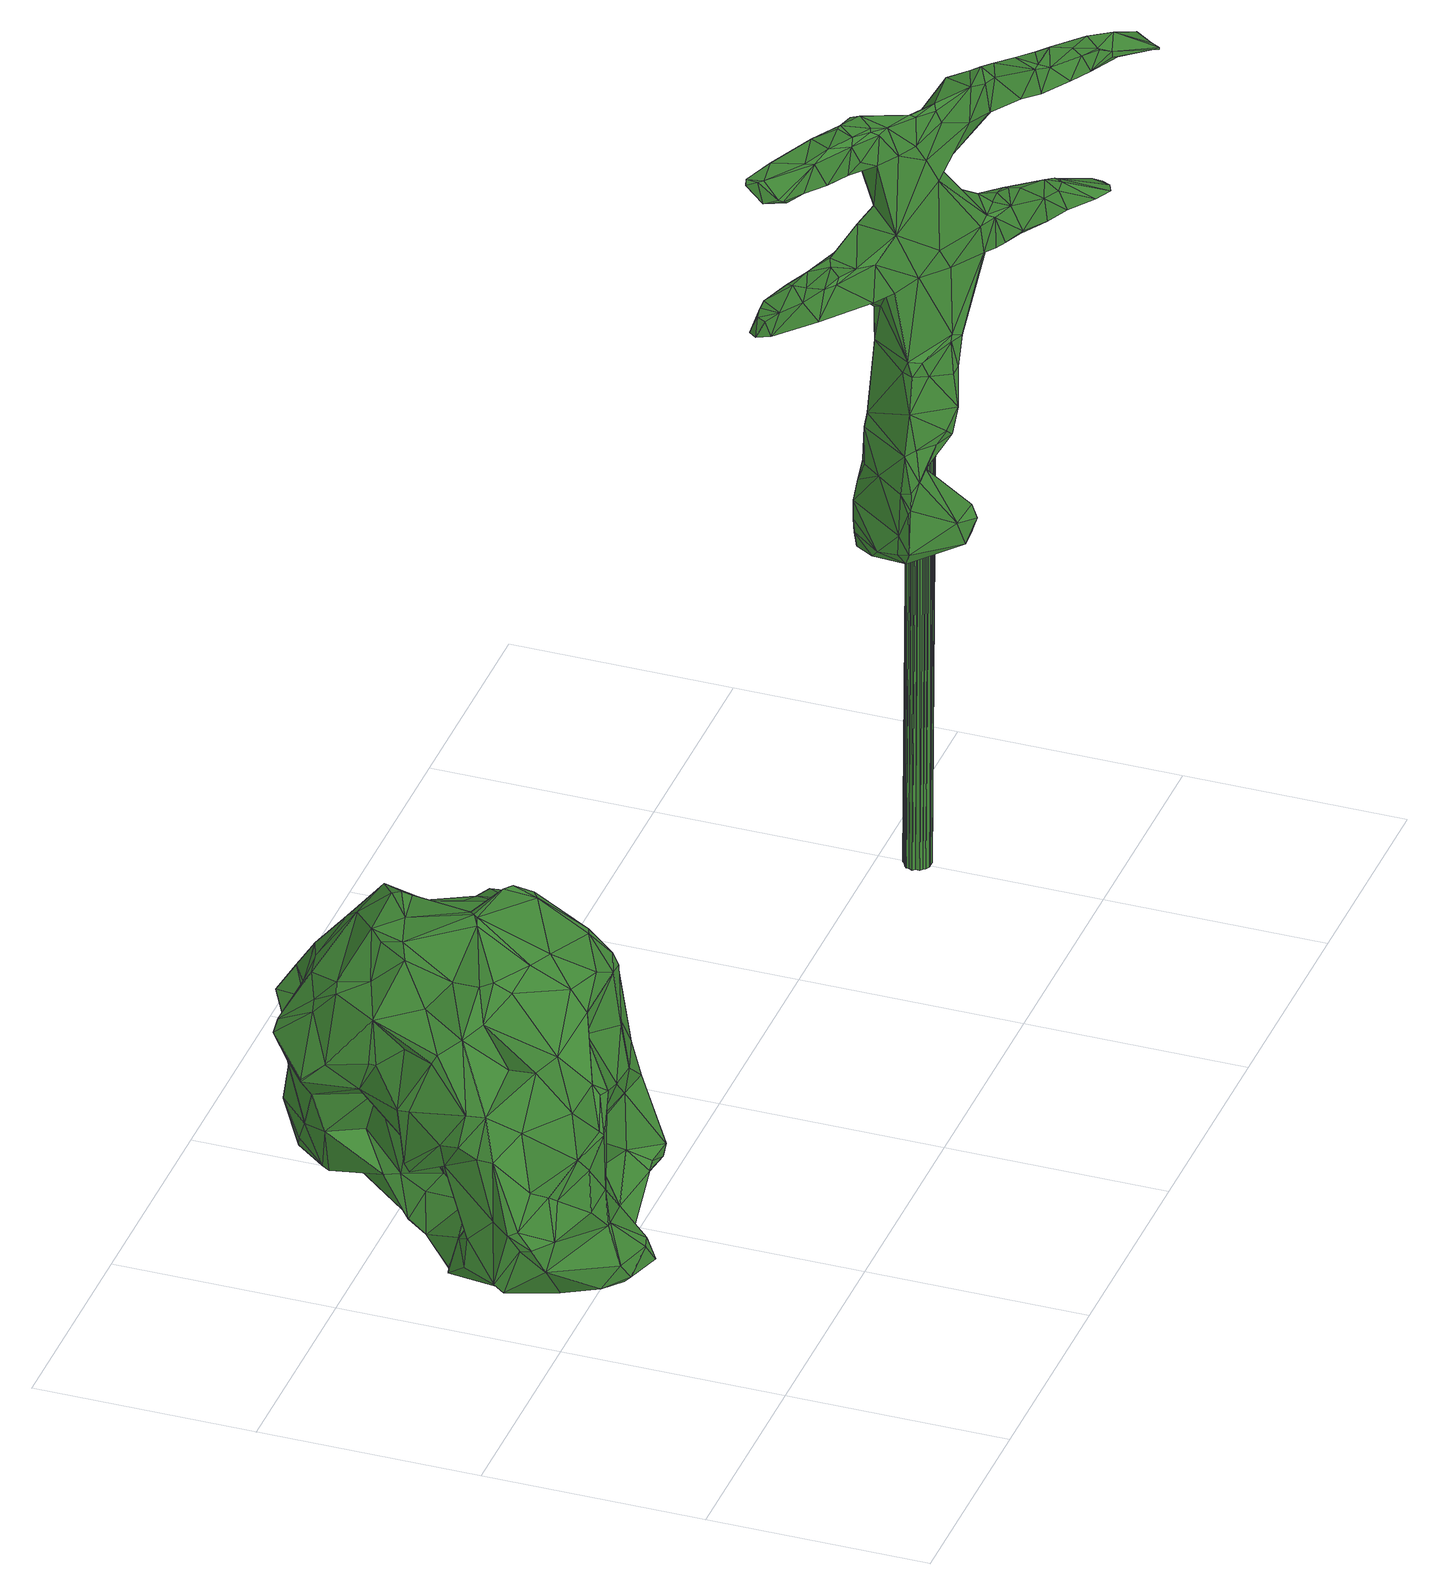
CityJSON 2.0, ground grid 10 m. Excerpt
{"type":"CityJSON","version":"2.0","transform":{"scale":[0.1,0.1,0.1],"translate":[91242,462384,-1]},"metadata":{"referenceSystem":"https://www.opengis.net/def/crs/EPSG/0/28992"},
"CityObjects":{
"tree1":{"type":"SolitaryVegetationObject","attributes":{"gtid":172,"crown_width_m":16.92,"crown_median_z":5.31,"trunk_H_m":6.15,"trunk_DBH_m":0.801,"trunk_radius_m":0.4,"trunk_base_height_m":-0.84,"original_gtid":"176"},"geometry":[{"type":"Solid","lod":"3","boundaries":[[[[0,1,2]],[[3,4,5]],[[6,7,8]],[[9,10,11]],[[12,11,10]],[[12,10,9]],[[13,14,15]],[[16,17,18]],[[11,12,19]],[[20,11,19]],[[21,22,23]],[[24,25,26]],[[3,27,4]],[[28,29,30]],[[31,32,15]],[[33,34,35]],[[36,35,34]],[[37,38,39]],[[40,41,42]],[[43,44,45]],[[46,47,48]],[[49,50,51]],[[49,52,50]],[[53,54,55]],[[56,57,58]],[[59,60,61]],[[8,7,62]],[[8,62,63]],[[64,65,66]],[[67,68,69]],[[70,71,0]],[[72,65,73]],[[74,6,75]],[[76,77,78]],[[79,80,81]],[[59,61,82]],[[83,84,37]],[[85,86,36]],[[47,23,87]],[[88,89,90]],[[91,47,46]],[[67,69,92]],[[48,93,94]],[[95,96,97]],[[98,99,100]],[[99,101,100]],[[102,90,89]],[[103,7,6]],[[104,105,106]],[[2,1,46]],[[0,107,1]],[[75,108,109]],[[110,75,109]],[[111,112,113]],[[114,112,111]],[[115,60,116]],[[76,117,77]],[[118,117,76]],[[77,117,119]],[[120,8,63]],[[121,122,123]],[[101,123,122]],[[124,125,126]],[[127,128,129]],[[130,131,132]],[[133,121,134]],[[135,126,136]],[[102,89,137]],[[123,101,99]],[[49,113,92]],[[138,73,62]],[[138,62,7]],[[139,140,102]],[[116,82,50]],[[87,23,22]],[[102,137,141]],[[102,141,139]],[[91,142,47]],[[143,47,142]],[[144,145,146]],[[115,116,52]],[[97,147,148]],[[62,73,63]],[[102,149,90]],[[150,90,16]],[[126,125,136]],[[151,152,153]],[[97,96,154]],[[97,154,155]],[[90,150,88]],[[36,30,156]],[[157,158,88]],[[150,157,88]],[[140,159,149]],[[23,160,21]],[[161,162,43]],[[19,125,124]],[[140,149,102]],[[163,61,60]],[[12,9,147]],[[37,164,165]],[[166,165,164]],[[27,131,4]],[[130,167,138]],[[73,138,167]],[[93,87,22]],[[46,1,107]],[[46,107,91]],[[168,169,170]],[[168,170,171]],[[172,71,173]],[[174,32,175]],[[176,44,43]],[[177,178,38]],[[54,179,119]],[[180,181,182]],[[45,44,183]],[[184,183,44]],[[155,12,185]],[[186,187,166]],[[188,189,122]],[[54,190,179]],[[54,191,55]],[[123,191,121]],[[123,55,191]],[[134,121,191]],[[190,54,53]],[[108,8,120]],[[192,193,51]],[[22,194,195]],[[190,169,179]],[[157,196,158]],[[54,119,191]],[[134,191,119]],[[122,197,188]],[[189,101,122]],[[198,145,199]],[[143,142,200]],[[201,200,142]],[[186,202,187]],[[196,57,203]],[[56,203,57]],[[6,14,103]],[[6,74,14]],[[104,194,105]],[[43,34,33]],[[197,135,188]],[[144,156,145]],[[204,106,205]],[[158,206,88]],[[43,162,34]],[[198,207,145]],[[146,145,207]],[[106,105,129]],[[136,208,135]],[[188,135,208]],[[165,31,209]],[[74,210,14]],[[39,178,201]],[[122,121,197]],[[134,117,133]],[[118,133,117]],[[202,186,91]],[[133,197,121]],[[138,7,103]],[[211,152,29]],[[114,111,113]],[[189,212,213]],[[146,213,212]],[[214,127,215]],[[135,133,126]],[[183,184,216]],[[217,193,218]],[[67,92,25]],[[214,219,127]],[[143,219,214]],[[91,107,202]],[[165,209,37]],[[173,71,220]],[[107,71,172]],[[2,221,0]],[[202,107,172]],[[222,206,196]],[[173,220,70]],[[173,70,223]],[[56,70,221]],[[224,42,225]],[[70,220,71]],[[46,226,2]],[[0,221,70]],[[223,218,173]],[[227,61,163]],[[228,218,223]],[[217,218,228]],[[127,129,215]],[[107,0,71]],[[158,196,206]],[[56,223,70]],[[146,229,144]],[[27,230,132]],[[46,48,226]],[[205,231,204]],[[44,232,233]],[[80,79,20]],[[80,20,124]],[[68,52,69]],[[234,52,68]],[[214,23,143]],[[216,25,92]],[[13,5,235]],[[4,235,5]],[[75,236,237]],[[13,15,5]],[[85,162,182]],[[143,23,47]],[[161,43,45]],[[225,238,239]],[[41,238,225]],[[26,238,41]],[[240,238,26]],[[201,164,39]],[[45,182,161]],[[94,241,48]],[[242,193,192]],[[119,179,77]],[[235,131,130]],[[27,132,131]],[[14,13,103]],[[243,125,19]],[[243,19,155]],[[52,234,115]],[[95,115,96]],[[60,115,95]],[[48,87,93]],[[47,87,48]],[[225,244,224]],[[225,245,244]],[[143,200,219]],[[235,4,131]],[[103,13,138]],[[235,130,138]],[[246,73,167]],[[235,138,13]],[[139,247,248]],[[249,250,159]],[[251,252,253]],[[254,248,247]],[[30,199,145]],[[156,30,145]],[[212,208,255]],[[197,133,135]],[[256,252,251]],[[256,55,252]],[[153,257,196]],[[106,168,104]],[[204,168,106]],[[17,258,259]],[[17,259,260]],[[261,171,254]],[[166,192,165]],[[238,233,239]],[[92,69,52]],[[259,258,98]],[[51,114,49]],[[240,184,44]],[[15,32,174]],[[198,199,30]],[[241,262,263]],[[234,96,115]],[[196,203,222]],[[98,258,253]],[[79,11,20]],[[29,151,30]],[[151,198,30]],[[264,31,165]],[[179,169,77]],[[195,141,265]],[[266,267,81]],[[44,176,232]],[[210,15,14]],[[209,15,210]],[[228,114,217]],[[161,182,162]],[[81,80,266]],[[66,81,268]],[[50,264,269]],[[79,9,11]],[[78,66,268]],[[19,124,20]],[[125,243,270]],[[125,270,136]],[[118,126,133]],[[53,171,170]],[[176,35,232]],[[271,208,272]],[[105,215,129]],[[15,209,31]],[[137,262,273]],[[233,238,240]],[[109,128,274]],[[56,275,223]],[[223,275,228]],[[35,239,233]],[[8,108,6]],[[75,6,108]],[[225,239,245]],[[211,29,276]],[[162,85,34]],[[36,34,85]],[[108,120,231]],[[119,117,134]],[[72,66,65]],[[22,277,93]],[[140,139,249]],[[140,249,159]],[[194,21,160]],[[40,42,224]],[[278,204,279]],[[269,51,50]],[[192,51,269]],[[149,159,258]],[[59,116,60]],[[225,42,41]],[[41,280,24]],[[180,112,181]],[[60,95,163]],[[64,120,63]],[[212,188,208]],[[129,128,106]],[[205,106,128]],[[233,232,35]],[[24,26,41]],[[164,186,166]],[[144,244,245]],[[156,144,245]],[[95,97,148]],[[263,262,206]],[[95,148,163]],[[83,237,84]],[[127,274,128]],[[246,167,79]],[[281,79,167]],[[151,29,152]],[[178,39,38]],[[264,165,192]],[[264,192,269]],[[201,186,164]],[[201,282,186]],[[91,186,282]],[[283,280,41]],[[271,280,283]],[[284,280,271]],[[261,254,194]],[[92,113,216]],[[273,241,94]],[[16,90,17]],[[285,58,57]],[[266,80,124]],[[81,267,268]],[[275,114,228]],[[76,268,267]],[[78,268,76]],[[76,267,266]],[[74,75,237]],[[74,237,210]],[[37,84,38]],[[261,194,104]],[[210,237,83]],[[101,189,100]],[[207,100,213]],[[189,213,100]],[[55,123,252]],[[23,215,160]],[[237,236,84]],[[169,168,286]],[[151,18,17]],[[93,277,94]],[[184,240,25]],[[205,128,109]],[[210,83,209]],[[37,209,83]],[[37,39,164]],[[150,16,157]],[[168,171,261]],[[213,146,207]],[[277,195,265]],[[277,22,195]],[[206,262,88]],[[287,96,234]],[[182,181,288]],[[182,288,85]],[[66,72,289]],[[155,19,12]],[[172,187,202]],[[255,283,40]],[[226,222,203]],[[226,203,2]],[[166,187,192]],[[255,208,283]],[[283,208,271]],[[283,41,40]],[[98,253,252]],[[99,252,123]],[[99,98,252]],[[221,203,56]],[[2,203,221]],[[261,104,168]],[[17,260,151]],[[124,118,266]],[[126,118,124]],[[118,76,266]],[[286,168,204]],[[147,185,12]],[[211,181,285]],[[181,275,285]],[[275,112,114]],[[246,289,72]],[[190,170,169]],[[243,155,290]],[[272,284,271]],[[178,200,201]],[[285,57,211]],[[188,212,189]],[[288,28,85]],[[291,256,249]],[[139,291,249]],[[256,251,249]],[[163,292,3]],[[16,18,157]],[[291,248,254]],[[66,289,81]],[[5,174,3]],[[15,174,5]],[[52,116,50]],[[291,139,248]],[[53,55,256]],[[149,17,90]],[[53,256,291]],[[109,108,231]],[[109,231,205]],[[113,293,216]],[[234,68,294]],[[234,294,287]],[[56,58,275]],[[278,279,78]],[[157,153,196]],[[153,157,18]],[[153,18,151]],[[155,185,97]],[[147,97,185]],[[35,176,33]],[[159,250,258]],[[57,196,257]],[[250,253,258]],[[251,250,249]],[[251,253,250]],[[153,152,257]],[[57,257,211]],[[152,211,257]],[[214,215,23]],[[183,216,293]],[[183,293,45]],[[17,149,258]],[[295,264,82]],[[184,25,216]],[[240,26,25]],[[173,187,172]],[[218,187,173]],[[285,275,58]],[[242,192,187]],[[35,245,239]],[[222,226,241]],[[241,263,222]],[[156,245,36]],[[35,36,245]],[[246,72,73]],[[136,270,208]],[[208,270,272]],[[277,273,94]],[[241,273,262]],[[290,155,154]],[[181,211,276]],[[181,276,288]],[[176,43,33]],[[137,265,141]],[[277,265,273]],[[273,265,137]],[[181,112,275]],[[78,77,278]],[[59,82,116]],[[92,52,49]],[[142,91,282]],[[22,21,194]],[[218,193,242]],[[187,218,242]],[[120,204,231]],[[127,219,177]],[[175,32,295]],[[200,178,219]],[[263,206,222]],[[233,240,44]],[[53,170,190]],[[113,180,293]],[[182,293,180]],[[45,293,182]],[[276,29,28]],[[276,28,288]],[[226,48,241]],[[212,255,229]],[[212,229,146]],[[224,244,229]],[[144,229,244]],[[295,227,175]],[[53,291,171]],[[194,296,105]],[[105,296,215]],[[88,262,89]],[[272,290,284]],[[270,290,272]],[[270,243,290]],[[219,178,177]],[[142,282,201]],[[215,296,160]],[[110,109,177]],[[274,177,109]],[[127,177,274]],[[78,279,66]],[[204,120,279]],[[89,262,137]],[[64,66,279]],[[64,279,120]],[[180,113,112]],[[290,154,284]],[[79,81,289]],[[79,289,246]],[[40,229,255]],[[224,229,40]],[[171,291,254]],[[49,114,113]],[[79,281,9]],[[73,65,63]],[[230,9,281]],[[230,281,132]],[[281,167,130]],[[281,130,132]],[[217,114,193]],[[51,193,114]],[[28,30,86]],[[30,36,86]],[[85,28,86]],[[287,297,96]],[[154,96,297]],[[154,297,284]],[[110,236,75]],[[38,84,236]],[[38,236,177]],[[110,177,236]],[[284,297,280]],[[297,287,280]],[[64,63,65]],[[139,141,247]],[[169,286,278]],[[77,169,278]],[[286,204,278]],[[151,260,198]],[[100,207,260]],[[207,198,260]],[[295,82,227]],[[61,227,82]],[[227,3,175]],[[3,174,175]],[[227,163,3]],[[50,82,264]],[[3,292,27]],[[259,98,260]],[[100,260,98]],[[9,230,292]],[[163,148,292]],[[27,292,230]],[[148,147,292]],[[9,292,147]],[[280,294,24]],[[25,294,67]],[[24,294,25]],[[287,294,280]],[[68,67,294]],[[247,141,195]],[[195,194,247]],[[194,254,247]],[[194,160,296]],[[295,32,264]],[[264,32,31]],[[298,299,300]],[[298,300,301]],[[301,300,302]],[[301,302,303]],[[300,299,304]],[[300,304,302]],[[302,304,305]],[[302,305,303]],[[304,299,306]],[[304,306,305]],[[305,306,307]],[[305,307,303]],[[306,299,308]],[[306,308,307]],[[307,308,309]],[[307,309,303]],[[308,299,310]],[[308,310,309]],[[309,310,311]],[[309,311,303]],[[310,299,312]],[[310,312,311]],[[311,312,313]],[[311,313,303]],[[312,299,314]],[[312,314,313]],[[313,314,315]],[[313,315,303]],[[314,299,316]],[[314,316,315]],[[315,316,317]],[[315,317,303]],[[316,299,318]],[[316,318,317]],[[317,318,319]],[[317,319,303]],[[318,299,320]],[[318,320,319]],[[319,320,321]],[[319,321,303]],[[320,299,322]],[[320,322,321]],[[321,322,323]],[[321,323,303]],[[322,299,324]],[[322,324,323]],[[323,324,325]],[[323,325,303]],[[324,299,326]],[[324,326,325]],[[325,326,327]],[[325,327,303]],[[326,299,328]],[[326,328,327]],[[327,328,329]],[[327,329,303]],[[328,299,330]],[[328,330,329]],[[329,330,331]],[[329,331,303]],[[330,299,332]],[[330,332,331]],[[331,332,333]],[[331,333,303]],[[332,299,334]],[[332,334,333]],[[333,334,335]],[[333,335,303]],[[334,299,336]],[[334,336,335]],[[335,336,337]],[[335,337,303]],[[336,299,338]],[[336,338,337]],[[337,338,339]],[[337,339,303]],[[338,299,340]],[[338,340,339]],[[339,340,341]],[[339,341,303]],[[341,340,342]],[[341,342,303]],[[340,299,343]],[[340,343,342]],[[342,343,344]],[[342,344,303]],[[343,299,345]],[[343,345,344]],[[344,345,346]],[[344,346,303]],[[345,299,298]],[[345,298,346]],[[346,298,301]],[[346,301,303]]]]}]},
"tree2":{"type":"SolitaryVegetationObject","attributes":{"gtid":105,"crown_width_m":8.71,"crown_median_z":31.08,"trunk_H_m":31.34,"trunk_DBH_m":1.21,"trunk_radius_m":0.603,"trunk_base_height_m":-0.26,"original_gtid":"108"},"geometry":[{"type":"Solid","lod":"3","boundaries":[[[[347,348,349]],[[350,351,352]],[[353,354,355]],[[356,357,358]],[[359,360,361]],[[362,363,364]],[[365,366,367]],[[368,369,370]],[[371,372,373]],[[363,374,375]],[[375,367,366]],[[376,377,378]],[[365,379,380]],[[362,381,382]],[[383,384,385]],[[386,387,388]],[[384,389,390]],[[391,392,393]],[[394,395,396]],[[397,398,399]],[[375,400,367]],[[401,348,347]],[[359,402,360]],[[403,395,394]],[[404,395,403]],[[405,406,400]],[[407,408,409]],[[410,411,379]],[[412,413,414]],[[415,416,417]],[[418,368,370]],[[367,379,365]],[[370,408,418]],[[419,404,420]],[[419,420,421]],[[422,423,424]],[[425,426,427]],[[428,429,406]],[[350,430,383]],[[431,432,433]],[[434,435,389]],[[436,437,438]],[[439,440,441]],[[355,442,443]],[[442,444,443]],[[389,445,434]],[[446,447,448]],[[449,450,451]],[[374,452,453]],[[454,455,456]],[[454,452,455]],[[447,417,448]],[[380,411,361]],[[347,349,457]],[[458,457,349]],[[459,460,461]],[[366,364,363]],[[430,445,389]],[[462,416,463]],[[374,464,452]],[[442,465,444]],[[466,446,452]],[[366,363,375]],[[466,467,446]],[[468,406,469]],[[411,359,361]],[[470,471,472]],[[464,374,363]],[[473,353,474]],[[474,353,355]],[[475,401,476]],[[477,478,479]],[[428,405,480]],[[464,363,458]],[[481,482,483]],[[457,458,363]],[[457,363,362]],[[484,485,486]],[[484,486,487]],[[488,472,471]],[[466,452,454]],[[489,413,412]],[[490,429,428]],[[414,491,492]],[[493,494,387]],[[372,494,493]],[[412,494,372]],[[495,487,486]],[[496,497,473]],[[498,369,368]],[[483,482,499]],[[500,501,433]],[[502,501,500]],[[449,451,385]],[[390,503,384]],[[504,417,416]],[[505,504,416]],[[504,506,507]],[[508,434,509]],[[510,480,405]],[[439,378,377]],[[436,438,511]],[[436,511,490]],[[426,511,438]],[[426,425,511]],[[512,513,465]],[[353,514,354]],[[515,354,514]],[[483,479,516]],[[517,518,360]],[[517,360,519]],[[498,467,466]],[[520,373,521]],[[522,523,391]],[[524,422,424]],[[442,512,465]],[[409,370,369]],[[525,451,500]],[[380,526,381]],[[352,527,350]],[[528,529,530]],[[423,513,468]],[[438,427,426]],[[385,531,532]],[[454,533,466]],[[355,512,442]],[[380,534,365]],[[535,402,536]],[[408,370,409]],[[472,537,538]],[[386,520,539]],[[540,541,542]],[[543,527,544]],[[456,455,349]],[[448,417,504]],[[424,423,545]],[[496,450,449]],[[352,351,546]],[[525,399,398]],[[547,387,548]],[[492,388,387]],[[549,550,551]],[[552,371,373]],[[427,377,376]],[[388,520,386]],[[423,469,553]],[[429,553,469]],[[431,554,352]],[[404,419,555]],[[463,368,418]],[[418,408,463]],[[407,462,463]],[[407,463,408]],[[556,462,407]],[[557,484,450]],[[545,358,550]],[[380,361,558]],[[380,558,526]],[[559,419,560]],[[529,421,420]],[[520,521,561]],[[409,369,466]],[[498,466,369]],[[491,562,492]],[[501,487,433]],[[563,564,485]],[[509,544,563]],[[564,563,544]],[[540,565,560]],[[388,492,562]],[[564,544,566]],[[567,568,557]],[[556,349,348]],[[525,385,451]],[[518,569,558]],[[381,534,380]],[[526,558,569]],[[544,509,543]],[[509,434,543]],[[404,403,420]],[[379,411,380]],[[570,571,572]],[[571,570,405]],[[573,574,465]],[[498,415,467]],[[575,493,547]],[[493,387,547]],[[576,565,540]],[[439,377,438]],[[509,563,485]],[[413,577,578]],[[526,382,381]],[[427,438,377]],[[474,579,473]],[[548,387,386]],[[548,386,539]],[[554,544,352]],[[352,544,527]],[[412,414,492]],[[569,382,526]],[[559,560,565]],[[492,387,412]],[[472,488,537]],[[547,548,575]],[[446,507,580]],[[546,581,352]],[[425,427,376]],[[557,568,582]],[[583,582,568]],[[517,584,518]],[[535,578,585]],[[410,379,481]],[[578,535,413]],[[362,586,457]],[[382,586,362]],[[458,455,464]],[[392,529,528]],[[493,575,587]],[[575,588,561]],[[548,588,575]],[[381,364,534]],[[484,589,583]],[[557,589,484]],[[365,534,366]],[[367,400,482]],[[367,482,379]],[[590,499,482]],[[400,468,590]],[[403,394,555]],[[577,591,517]],[[528,592,392]],[[545,553,593]],[[359,411,410]],[[594,570,572]],[[579,450,496]],[[557,450,579]],[[443,461,567]],[[397,351,398]],[[385,525,383]],[[520,552,373]],[[595,591,596]],[[597,410,598]],[[559,576,555]],[[530,576,528]],[[579,496,473]],[[571,405,400]],[[599,441,356]],[[449,497,496]],[[449,503,497]],[[524,497,503]],[[555,576,530]],[[461,460,567]],[[600,514,353]],[[525,398,383]],[[396,395,555]],[[537,601,542]],[[404,555,395]],[[444,465,574]],[[559,565,576]],[[390,508,459]],[[396,555,394]],[[559,555,419]],[[596,591,489]],[[489,591,577]],[[415,463,416]],[[576,540,471]],[[403,555,530]],[[443,474,355]],[[579,474,443]],[[443,567,579]],[[602,420,403]],[[412,387,494]],[[463,415,368]],[[489,577,413]],[[402,535,585]],[[477,479,499]],[[441,378,439]],[[603,422,604]],[[528,576,471]],[[528,471,592]],[[548,539,588]],[[561,588,520]],[[461,604,459]],[[471,540,488]],[[604,422,524]],[[356,358,599]],[[594,357,356]],[[605,428,480]],[[497,524,424]],[[424,549,551]],[[424,551,473]],[[424,473,497]],[[581,546,397]],[[397,546,351]],[[431,581,397]],[[453,476,374]],[[579,567,557]],[[401,475,348]],[[515,514,600]],[[354,512,355]],[[430,543,445]],[[600,353,473]],[[470,592,471]],[[551,600,473]],[[495,566,544]],[[376,378,606]],[[390,459,604]],[[421,541,560]],[[421,560,419]],[[578,577,585]],[[585,577,519]],[[604,461,443]],[[488,601,537]],[[516,542,541]],[[575,561,607]],[[583,589,582]],[[441,440,594]],[[541,540,560]],[[575,607,587]],[[521,607,561]],[[569,608,382]],[[590,482,400]],[[609,571,610]],[[357,571,609]],[[507,506,580]],[[371,552,388]],[[520,388,552]],[[462,505,416]],[[384,503,531]],[[611,597,612]],[[613,610,608]],[[607,521,587]],[[468,469,423]],[[356,441,594]],[[518,481,569]],[[608,569,481]],[[539,520,588]],[[441,606,378]],[[606,614,376]],[[390,604,524]],[[524,503,390]],[[615,614,606]],[[371,616,617]],[[616,371,491]],[[368,415,498]],[[499,590,618]],[[610,571,619]],[[423,553,545]],[[503,532,531]],[[449,532,503]],[[400,476,619]],[[400,375,476]],[[572,357,594]],[[501,484,487]],[[400,406,468]],[[572,571,357]],[[500,433,432]],[[481,483,608]],[[379,482,481]],[[516,620,621]],[[541,620,516]],[[541,421,529]],[[429,593,553]],[[613,622,610]],[[510,405,570]],[[381,362,364]],[[530,602,403]],[[529,602,530]],[[420,602,529]],[[610,622,609]],[[509,568,508]],[[556,533,454]],[[596,611,595]],[[452,464,455]],[[485,568,509]],[[583,568,485]],[[438,437,439]],[[490,605,436]],[[428,605,490]],[[577,517,519]],[[391,623,608]],[[483,391,608]],[[391,393,623]],[[540,601,488]],[[542,601,540]],[[499,618,477]],[[612,595,611]],[[617,489,372]],[[366,534,364]],[[457,586,347]],[[619,401,586]],[[347,586,401]],[[617,596,489]],[[617,616,596]],[[384,531,385]],[[616,611,596]],[[593,358,545]],[[529,620,541]],[[580,476,453]],[[452,580,453]],[[452,446,580]],[[619,476,401]],[[516,479,542]],[[624,437,436]],[[376,614,425]],[[556,505,462]],[[456,349,556]],[[542,479,537]],[[470,472,613]],[[515,613,472]],[[428,406,405]],[[613,608,623]],[[424,550,549]],[[545,550,424]],[[468,618,590]],[[431,433,495]],[[422,603,423]],[[603,573,423]],[[415,417,447]],[[392,523,529]],[[516,621,522]],[[483,499,479]],[[413,536,414]],[[414,536,491]],[[483,625,391]],[[436,605,624]],[[470,613,623]],[[348,505,556]],[[439,437,440]],[[425,614,511]],[[510,570,594]],[[604,443,574]],[[443,444,574]],[[625,483,516]],[[594,437,624]],[[440,437,594]],[[516,522,625]],[[529,523,620]],[[621,523,522]],[[391,523,392]],[[495,554,431]],[[621,620,523]],[[611,402,597]],[[446,448,507]],[[448,504,507]],[[402,585,360]],[[383,398,350]],[[359,597,402]],[[359,410,597]],[[593,599,358]],[[624,510,594]],[[605,510,624]],[[610,619,608]],[[399,432,397]],[[484,501,502]],[[599,429,490]],[[564,486,485]],[[591,595,626]],[[352,581,431]],[[508,435,434]],[[510,605,480]],[[361,360,558]],[[519,360,585]],[[518,558,360]],[[374,476,375]],[[350,398,351]],[[400,619,571]],[[599,490,615]],[[599,615,441]],[[606,441,615]],[[390,435,508]],[[390,389,435]],[[622,550,609]],[[609,358,357]],[[557,582,589]],[[597,598,612]],[[423,573,513]],[[550,358,609]],[[406,429,469]],[[518,584,598]],[[518,598,481]],[[481,598,410]],[[447,467,415]],[[513,573,465]],[[615,490,614]],[[511,614,490]],[[446,467,447]],[[537,478,538]],[[538,478,477]],[[537,479,478]],[[604,574,603]],[[573,603,574]],[[431,397,432]],[[371,562,491]],[[484,583,485]],[[434,445,543]],[[600,627,515]],[[613,515,627]],[[391,625,522]],[[538,512,354]],[[538,477,512]],[[385,532,449]],[[543,628,527]],[[515,472,538]],[[515,538,354]],[[502,500,451]],[[430,628,543]],[[388,562,371]],[[491,536,616]],[[413,535,536]],[[616,536,611]],[[402,611,536]],[[619,586,608]],[[382,608,586]],[[371,617,372]],[[412,372,489]],[[521,373,372]],[[493,587,372]],[[587,521,372]],[[567,460,568]],[[508,568,460]],[[459,508,460]],[[599,593,429]],[[476,506,475]],[[454,456,556]],[[618,468,513]],[[477,513,512]],[[618,513,477]],[[476,580,506]],[[613,627,622]],[[495,486,564]],[[592,393,392]],[[623,393,470]],[[470,393,592]],[[433,487,495]],[[527,628,350]],[[517,626,584]],[[612,626,595]],[[629,525,500]],[[566,495,564]],[[383,430,384]],[[389,384,430]],[[591,626,517]],[[430,350,628]],[[629,500,432]],[[399,629,432]],[[399,525,629]],[[484,451,450]],[[502,451,484]],[[622,627,550]],[[551,627,600]],[[551,550,627]],[[458,349,455]],[[495,544,554]],[[409,466,533]],[[407,409,533]],[[556,407,533]],[[348,475,506]],[[505,506,504]],[[348,506,505]],[[612,598,626]],[[598,584,626]],[[630,631,632]],[[630,632,633]],[[633,632,634]],[[633,634,635]],[[632,631,636]],[[632,636,634]],[[634,636,637]],[[634,637,635]],[[636,631,638]],[[636,638,637]],[[637,638,639]],[[637,639,635]],[[638,631,640]],[[638,640,639]],[[639,640,641]],[[639,641,635]],[[640,631,642]],[[640,642,641]],[[641,642,643]],[[641,643,635]],[[642,631,644]],[[642,644,643]],[[643,644,645]],[[643,645,635]],[[644,631,646]],[[644,646,645]],[[645,646,647]],[[645,647,635]],[[646,631,648]],[[646,648,647]],[[647,648,649]],[[647,649,635]],[[648,631,650]],[[648,650,649]],[[649,650,651]],[[649,651,635]],[[650,631,652]],[[650,652,651]],[[651,652,653]],[[651,653,635]],[[652,631,654]],[[652,654,653]],[[653,654,655]],[[653,655,635]],[[654,631,656]],[[654,656,655]],[[655,656,657]],[[655,657,635]],[[656,631,658]],[[656,658,657]],[[657,658,659]],[[657,659,635]],[[658,631,660]],[[658,660,659]],[[659,660,661]],[[659,661,635]],[[660,631,662]],[[660,662,661]],[[661,662,663]],[[661,663,635]],[[662,631,664]],[[662,664,663]],[[663,664,665]],[[663,665,635]],[[664,631,666]],[[664,666,665]],[[665,666,667]],[[665,667,635]],[[666,631,668]],[[666,668,667]],[[667,668,669]],[[667,669,635]],[[668,631,670]],[[668,670,669]],[[669,670,671]],[[669,671,635]],[[670,631,672]],[[670,672,671]],[[671,672,673]],[[671,673,635]],[[672,631,674]],[[672,674,673]],[[673,674,675]],[[673,675,635]],[[674,631,676]],[[674,676,675]],[[675,676,677]],[[675,677,635]],[[676,631,678]],[[676,678,677]],[[677,678,679]],[[677,679,635]],[[678,631,630]],[[678,630,679]],[[679,630,633]],[[679,633,635]]]]}]}
},
"vertices":[
[92,249,15],[87,247,22],[92,256,37],[57,104,10],[44,87,12],[48,103,9],[12,134,20],[11,122,40],[10,127,47],[66,97,34],[76,117,37],[68,112,64],[97,105,41],[31,111,9],[23,131,11],[43,139,11],[111,236,118],[119,214,128],[123,221,110],[98,106,69],[71,109,70],[50,203,92],[49,222,88],[55,209,75],[164,151,49],[172,159,32],[180,159,39],[66,81,11],[162,183,78],[142,205,96],[165,192,104],[61,152,13],[63,143,12],[185,205,47],[184,205,47],[183,192,64],[177,198,71],[54,179,9],[57,161,28],[65,183,23],[176,148,74],[183,143,59],[182,149,74],[179,206,41],[179,184,38],[172,201,32],[74,240,39],[60,232,64],[66,245,75],[138,173,12],[105,158,11],[109,179,12],[131,145,10],[76,164,154],[72,139,142],[79,165,156],[115,237,40],[110,225,69],[103,216,55],[101,134,16],[116,120,9],[96,125,17],[11,117,41],[11,123,49],[21,121,63],[22,113,62],[30,103,78],[154,147,24],[148,144,15],[151,150,13],[99,245,13],[96,245,12],[24,110,60],[18,109,43],[20,150,20],[21,149,34],[51,104,103],[53,120,112],[43,110,92],[43,95,57],[58,100,89],[38,94,88],[85,146,12],[32,161,10],[38,159,22],[171,196,64],[175,198,71],[49,233,77],[101,245,112],[85,239,117],[105,232,126],[71,230,39],[153,155,11],[49,233,78],[68,252,86],[117,113,10],[131,110,30],[112,94,31],[118,169,139],[110,160,154],[124,166,137],[114,152,150],[92,223,138],[13,130,16],[37,168,112],[36,170,108],[22,150,95],[82,235,14],[17,136,48],[26,161,65],[39,140,57],[120,192,18],[129,190,39],[141,174,13],[126,202,11],[126,126,10],[112,137,12],[73,114,123],[72,114,113],[72,121,134],[19,137,76],[109,126,138],[112,127,138],[110,149,150],[82,104,84],[98,104,82],[99,108,102],[32,181,58],[23,162,77],[30,178,86],[39,87,23],[44,84,15],[59,83,21],[100,112,127],[88,115,134],[113,114,122],[107,111,99],[74,237,116],[15,112,29],[68,208,148],[96,209,148],[63,222,121],[78,209,60],[62,208,69],[181,178,101],[171,184,108],[157,164,110],[98,95,32],[98,103,20],[112,218,141],[110,240,114],[141,209,107],[134,212,96],[124,226,98],[125,105,36],[113,93,37],[182,185,103],[117,240,108],[116,255,93],[97,205,149],[50,200,92],[176,206,38],[178,206,41],[92,110,19],[60,189,11],[55,173,9],[67,194,10],[40,93,41],[43,159,118],[50,152,123],[59,157,135],[62,170,133],[86,230,10],[101,239,10],[61,130,14],[70,134,13],[185,198,49],[48,172,58],[68,176,32],[61,143,134],[158,184,42],[134,194,55],[167,200,39],[170,172,33],[172,169,32],[102,95,35],[74,205,21],[89,221,11],[131,132,120],[129,153,133],[60,151,138],[83,134,142],[82,192,10],[108,205,12],[49,201,115],[60,221,117],[123,243,79],[114,117,127],[159,190,109],[163,190,107],[70,191,61],[73,197,24],[82,232,12],[104,246,53],[22,141,96],[18,152,81],[114,258,90],[143,182,127],[138,123,102],[32,160,9],[28,160,10],[125,204,68],[136,149,121],[141,168,124],[39,185,67],[32,184,84],[155,164,16],[121,211,10],[113,228,10],[50,182,64],[100,244,11],[97,250,30],[105,264,82],[118,226,14],[185,152,77],[193,153,71],[90,251,69],[80,130,20],[128,214,11],[158,155,97],[63,84,23],[19,144,76],[185,189,51],[183,183,51],[136,132,13],[34,94,13],[48,154,29],[36,158,23],[195,163,56],[194,163,63],[181,162,37],[79,251,85],[99,209,14],[113,104,69],[186,165,82],[185,167,80],[30,97,53],[61,206,126],[65,203,144],[79,197,149],[96,200,149],[85,170,154],[106,163,154],[95,179,141],[61,191,140],[151,145,90],[81,167,156],[120,226,89],[110,198,138],[116,194,131],[137,186,126],[56,180,121],[89,246,100],[92,247,90],[80,157,12],[66,233,108],[57,99,97],[50,100,99],[38,96,89],[100,171,12],[120,111,80],[143,126,64],[126,117,78],[71,251,91],[31,178,55],[126,203,32],[145,178,78],[64,233,103],[48,128,105],[33,129,84],[147,129,58],[43,93,41],[86,217,34],[147,135,66],[138,120,57],[128,203,54],[51,141,102],[133,123,34],[159,185,62],[33,99,72],[122,109,54],[64,193,147],[64,90,25],[161,182,40],[152,146,28],[73,139,13],[50,187,103],[134,118,37],[97,165,1],[92,165,2],[96,166,1],[98,167,63],[98,168,63],[94,167,63],[96,167,1],[98,169,63],[95,168,1],[97,170,63],[94,169,1],[96,171,63],[93,169,1],[95,171,63],[92,169,1],[94,171,63],[91,169,2],[93,171,63],[90,169,2],[92,171,63],[90,168,2],[91,170,63],[89,167,2],[91,169,63],[89,166,2],[90,168,63],[89,165,2],[90,167,63],[89,164,2],[90,166,63],[89,163,2],[91,165,63],[90,162,2],[91,164,63],[91,162,2],[92,164,63],[92,161,2],[93,163,63],[93,161,2],[94,163,63],[94,161,2],[95,163,63],[95,162,2],[96,164,63],[97,164,63],[96,163,2],[98,165,63],[96,164,2],[98,166,63],
[370,102,391],[360,109,376],[363,104,391],[373,91,173],[384,105,173],[375,94,169],[408,79,265],[402,72,275],[397,64,256],[358,112,309],[366,107,323],[368,106,308],[419,55,391],[432,60,389],[425,63,391],[380,79,391],[369,85,390],[382,77,389],[392,69,382],[380,76,376],[384,73,367],[320,123,374],[322,117,376],[319,125,385],[461,27,374],[474,33,374],[475,20,374],[364,87,389],[372,81,375],[320,129,308],[325,126,318],[324,129,309],[404,61,376],[406,61,393],[392,72,391],[402,83,377],[385,106,188],[375,91,210],[385,104,199],[485,5,376],[481,24,382],[471,21,379],[369,79,207],[368,77,227],[426,65,326],[438,58,322],[426,68,322],[477,32,309],[476,24,308],[478,28,308],[390,104,169],[385,106,179],[392,102,173],[369,81,337],[372,101,375],[436,43,387],[461,41,317],[472,22,308],[355,94,326],[359,87,327],[332,124,387],[321,131,384],[321,123,385],[416,56,375],[413,57,391],[473,33,383],[457,44,385],[461,35,384],[327,115,372],[341,117,374],[341,109,374],[318,130,383],[464,26,308],[456,38,319],[449,37,319],[374,80,265],[372,77,272],[384,96,272],[316,125,309],[317,121,317],[319,125,317],[345,99,323],[357,87,309],[369,80,186],[394,99,175],[395,99,175],[418,85,179],[367,74,201],[368,74,209],[330,109,321],[340,117,322],[321,116,320],[329,126,319],[341,120,321],[340,122,309],[393,62,260],[390,61,242],[390,63,258],[367,75,199],[341,102,375],[337,108,374],[341,106,374],[390,101,213],[408,88,222],[404,92,191],[352,95,389],[355,92,380],[346,103,390],[356,96,391],[360,104,391],[371,98,392],[365,91,391],[371,73,229],[380,67,228],[384,64,233],[345,118,375],[330,125,374],[362,90,391],[390,64,274],[337,106,387],[332,109,375],[377,74,312],[367,81,309],[434,64,309],[437,56,307],[423,62,308],[410,87,250],[410,82,245],[366,103,374],[362,87,375],[409,56,309],[415,53,308],[414,53,324],[348,99,325],[396,71,356],[388,69,355],[412,56,326],[414,85,189],[399,58,188],[410,76,181],[413,79,181],[432,48,307],[462,42,374],[336,104,309],[458,30,383],[467,26,382],[492,22,375],[479,29,380],[409,76,181],[403,91,227],[389,99,234],[323,115,375],[407,57,323],[405,93,185],[418,86,179],[414,87,187],[385,101,226],[349,109,374],[350,115,375],[357,105,374],[352,102,375],[370,71,214],[386,60,186],[354,105,325],[319,119,309],[395,61,275],[391,64,277],[408,80,278],[406,78,281],[423,49,325],[432,62,376],[424,68,375],[438,58,386],[484,7,375],[478,21,374],[431,58,325],[438,58,323],[386,100,233],[396,98,186],[412,74,391],[367,76,174],[450,52,310],[454,45,320],[457,47,310],[383,100,209],[386,102,209],[336,110,387],[391,71,388],[440,43,387],[444,39,384],[419,50,309],[415,57,308],[485,5,375],[440,39,309],[439,40,321],[427,45,311],[365,74,180],[391,58,173],[383,93,290],[387,105,164],[493,18,376],[487,9,376],[389,98,276],[386,97,287],[391,96,276],[471,21,376],[367,85,307],[392,80,184],[476,33,303],[352,113,389],[408,87,222],[422,67,390],[459,32,307],[451,34,309],[485,15,374],[466,25,382],[397,55,183],[400,58,175],[449,37,308],[399,58,174],[388,63,229],[375,70,218],[414,74,376],[359,107,326],[376,101,334],[366,106,326],[376,72,270],[379,70,262],[494,18,375],[453,48,308],[444,53,376],[450,48,386],[413,84,231],[351,96,375],[387,103,165],[375,86,208],[393,72,186],[426,61,374],[442,54,387],[389,91,375],[492,22,374],[487,9,375],[403,91,191],[387,68,321],[442,53,374],[439,61,310],[360,101,308],[350,114,323],[441,52,374],[446,39,373],[430,47,375],[419,56,374],[350,113,304],[408,84,278],[429,47,308],[458,42,319],[372,75,265],[369,75,248],[340,103,323],[326,126,308],[490,20,374],[404,83,343],[374,103,309],[389,95,328],[438,41,374],[429,51,374],[406,84,307],[322,119,308],[335,111,308],[450,32,375],[459,30,374],[392,65,310],[383,96,340],[440,51,323],[437,55,324],[392,94,304],[419,74,323],[340,111,322],[422,57,326],[430,54,374],[403,87,289],[368,80,177],[396,98,180],[399,80,7],[392,80,7],[398,82,7],[399,78,321],[399,80,321],[393,78,321],[398,83,7],[398,81,321],[397,84,7],[397,83,321],[396,85,7],[396,83,321],[394,86,7],[395,84,321],[393,86,7],[393,84,321],[391,86,7],[392,84,321],[390,85,7],[390,84,321],[388,84,7],[389,83,321],[387,83,7],[388,81,321],[387,82,7],[387,80,321],[386,80,7],[387,78,321],[387,79,7],[387,77,321],[387,77,7],[388,75,321],[388,76,7],[389,74,321],[389,75,7],[390,73,321],[391,74,7],[391,72,321],[392,74,7],[393,72,321],[394,74,7],[395,72,321],[395,75,7],[396,73,321],[397,76,7],[397,74,321],[398,77,7],[398,75,321],[398,79,7],[399,77,321]
]}
